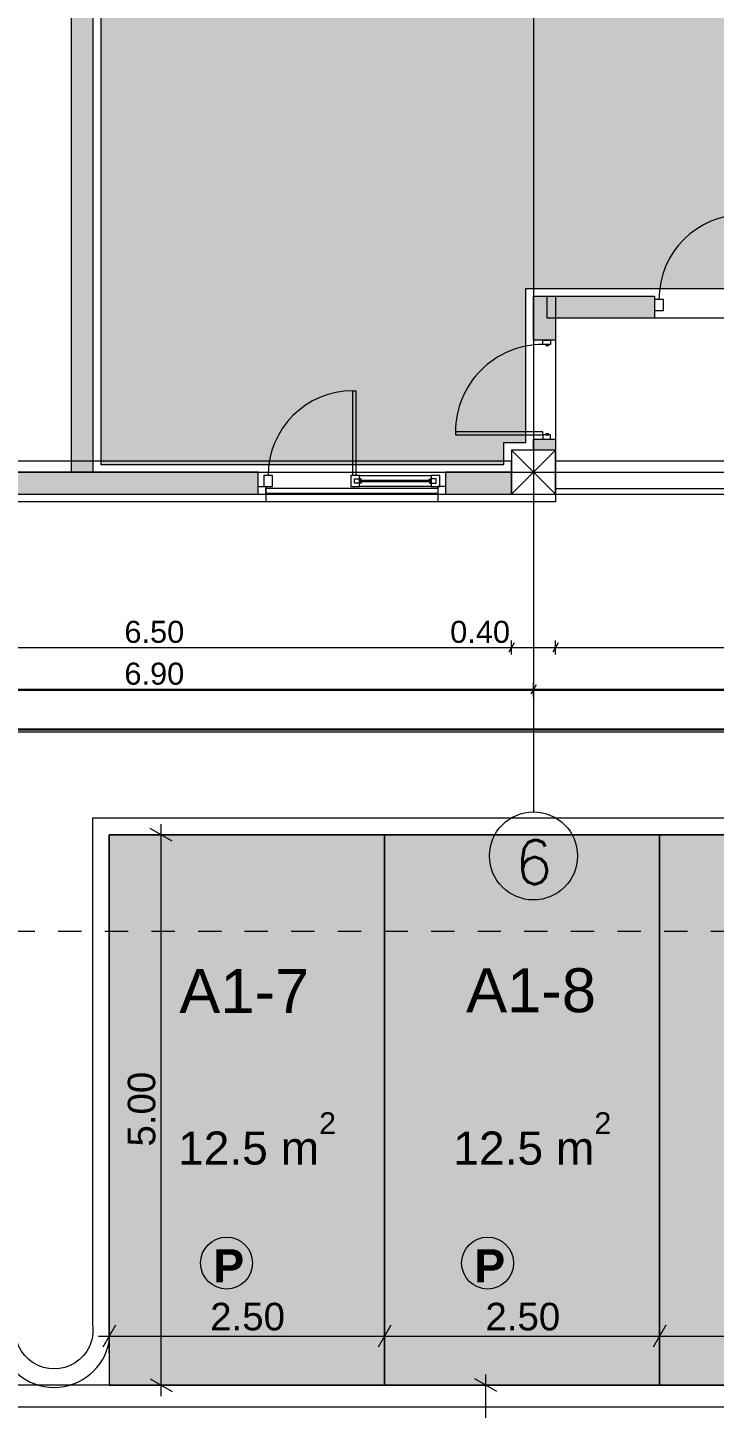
# Model space of a CAD drawing. Header units: millimetres. Extents: x 476244520 to 476657119, y 4620824743 to 4621446928.
# Drawn here: x 476420253 to 476426491, y 4620865017 to 4620877560 of the extents above; entities that cross this region are included whole.
import ezdxf

# ---------------------------------------------------------------- set-up
doc = ezdxf.new("R2010")
doc.units = ezdxf.units.MM
doc.header["$MEASUREMENT"] = 0
doc.linetypes.add('Dashed', pattern=[423.333333, 211.666667, -211.666667])
for name, color, linetype, lineweight in [('0_Pen_No__42_Pen_No__250_Pen_No__5', 5, 'Continuous', 0), ('2D Drafting - General_Pen_No__1_Pen_No__7', 7, 'Continuous', 0), ('2D Drafting - General_Pen_No__250_Pen_No__7_Pen_No__250', 7, 'Continuous', 0), ('2D Drafting - General_Pen_No__250_Pen_No__7_Pen_No__7', 7, 'Continuous', 0), ('2D Drafting - General_Pen_No__7_Pen_No__250', 7, 'Continuous', 0), ('2D Drafting - General_Pen_No__7_Pen_No__7_Pen_No__7', 7, 'Continuous', 0), ('Annotation - Text_Pen_No__7_Pen_No__5', 5, 'Continuous', 0), ('Doors_Pen_No__7_Pen_No__7_Pen_No__7', 7, 'Continuous', 0), ('G-Anno-Nplt_Pen_No__151', 151, 'Continuous', 0), ('G-Anno-Nplt_Pen_No__4', 7, 'Continuous', 0), ('kar-panjara_Pen_No__7_Pen_No__7_Pen_No__7', 7, 'Continuous', 0), ('New_0_Pen_No__5', 5, 'Continuous', 0), ('New_Annotation - Text_Pen_No__142', 142, 'Continuous', 0), ('New_Doors_Pen_No__7_Pen_No__7_Pen_No__250', 7, 'Continuous', 0), ('New_gza_Pen_No__250', 7, 'Continuous', 0), ('New_Interior - Furniture _Pen_No__250', 7, 'Continuous', 0), ('New_piket_Pen_No__1', 1, 'Continuous', 0), ('New_reg_nak_Pen_No__250', 7, 'Continuous', 0), ('New_reg_nak_Pen_No__7', 7, 'Continuous', 0), ('New_topo_NL (1)$0$SAVELE_CONT-MJR_Pen_No__250', 7, 'Continuous', 0), ('New_zoma_Pen_No__142', 142, 'Continuous', 0), ('New_zoma_Pen_No__38', 150, 'Continuous', 60), ('New_საბავშვო მოედნები_Pen_No__7', 7, 'Continuous', 0), ('zoma_Pen_No__142', 142, 'Continuous', 0), ('zoma_Pen_No__5_Pen_No__5', 5, 'Continuous', 0), ('საბავშვო მოედნები_Pen_No__250', 7, 'Continuous', 0)]:
    doc.layers.add(name, color=color, linetype=linetype, lineweight=lineweight)
doc.layers.add('New_._Pen_No__252', color=7, linetype='Continuous', lineweight=0, true_color=0x666666)
doc.layers.add('New_საბავშვო მოედნები_Pen_No__18', color=7, linetype='Continuous', lineweight=0, true_color=0x707070)
doc.layers.add('New_zoma', color=7, linetype='Continuous')
doc.layers.add('zoma', color=7, linetype='Continuous')
doc.styles.add('GENERATED_STYLE_1', font='arial.ttf')
doc.styles.add('GENERATED_STYLE_2', font='arial.ttf')
doc.styles.add('GENERATED_STYLE_5', font='arialbd.ttf')
doc.dimstyles.new('GENERATED_STYLE__1', dxfattribs={"dimtxt": 200, "dimasz": 64.421331, "dimexe": 0.18, "dimexo": 3, "dimgap": 0.09, "dimtad": 1, "dimtih": 1, "dimtoh": 1, "dimlfac": 0.001, "dimzin": 0, "dimdsep": 46, "dimtxsty": 'GENERATED_STYLE_2', "dimblk": 'ARROWHEAD_2', "dimblk1": 'ARROWHEAD_2', "dimblk2": 'ARROWHEAD_2', "dimcen": 0.09, "dimclrd": 142, "dimclre": 142, "dimclrt": 142, "dimadec": 0, "dimazin": 0, "dimtfac": 1, "dimtdec": 4, "dimtmove": 0, "dimatfit": 3, "dimfxl": 1, "dimtolj": 1, "dimtzin": 0, "dimarcsym": 0})
doc.dimstyles.new('GENERATED_STYLE__16', dxfattribs={"dimtxt": 250, "dimasz": 152, "dimexe": 0.18, "dimexo": 3, "dimgap": 0.09, "dimtad": 1, "dimlfac": 0.001, "dimzin": 0, "dimdsep": 46, "dimtxsty": 'GENERATED_STYLE_2', "dimblk": 'ARROWHEAD_2', "dimblk1": 'ARROWHEAD_2', "dimblk2": 'ARROWHEAD_2', "dimcen": 0.09, "dimclrd": 142, "dimclre": 142, "dimclrt": 150, "dimadec": 0, "dimazin": 0, "dimtfac": 1, "dimtdec": 4, "dimtmove": 0, "dimatfit": 3, "dimfxl": 1, "dimtolj": 1, "dimtzin": 0, "dimarcsym": 0})
doc.dimstyles.new('GENERATED_STYLE__17', dxfattribs={"dimtxt": 250, "dimasz": 152, "dimexe": 0.18, "dimexo": 3, "dimgap": 0.09, "dimtad": 1, "dimtih": 1, "dimtoh": 1, "dimlfac": 0.001, "dimzin": 0, "dimdsep": 46, "dimtxsty": 'GENERATED_STYLE_2', "dimblk": 'ARROWHEAD_2', "dimblk1": 'ARROWHEAD_2', "dimblk2": 'ARROWHEAD_2', "dimcen": 0.09, "dimclrd": 142, "dimclre": 142, "dimclrt": 150, "dimadec": 0, "dimazin": 0, "dimtfac": 1, "dimtdec": 4, "dimtmove": 0, "dimatfit": 3, "dimfxl": 1, "dimtolj": 1, "dimtzin": 0, "dimarcsym": 0})

# ---------------------------------------------------------------- blocks, each defined once
blk = doc.blocks.new('*D737', base_point=(476844527, 4621385791))
at = {"layer": 'New_zoma_Pen_No__142', "color": 142, "linetype": 'Continuous', "lineweight": 0, "transparency": 16777216}
for p, q in [((476424566, 4620865228), (476424266, 4620865228)), ((476424516, 4620865170), (476424316, 4620865285)), ((476424416, 4620865228), (476424416, 4620865325)), ((476424416, 4620859728), (476424416, 4620865228)), ((476424566, 4620859728), (476424266, 4620859728)), ((476424316, 4620859785), (476424516, 4620859670)), ((476424416, 4620859630), (476424416, 4620859728))]:
    blk.add_line(p, q, dxfattribs=at)
at = {"layer": 'New_zoma_Pen_No__38', "color": 150, "lineweight": 60, "transparency": 16777216, "insert": (476424366, 4620862145), "char_height": 250, "attachment_point": 7, "rotation": 90, "style": 'GENERATED_STYLE_2'}
blk.add_mtext('\\A1;{\\pql;\\fArial CYR|b0|i0|c204|p34;5.50}', dxfattribs=at)
blk = doc.blocks.new('ARROWHEAD_2')
at = {"color": 0, "linetype": 'Continuous', "lineweight": 0}
for p, q in [((0, 0), (-1, 0)), ((-0.378, -0.655), (0.378, 0.655))]:
    blk.add_line(p, q, dxfattribs=at)
blk = doc.blocks.new('*D742', base_point=(476844527, 4621385791))
at = {"layer": 'New_zoma_Pen_No__142', "color": 142, "linetype": 'Continuous', "lineweight": 0, "transparency": 16777216}
for p, q in [((476421051, 4620865772), (476420936, 4620865572)), ((476420994, 4620865522), (476420994, 4620865822)), ((476423551, 4620865772), (476423436, 4620865572)), ((476423494, 4620865522), (476423494, 4620865822)), ((476420896, 4620865672), (476420994, 4620865672)), ((476420994, 4620865672), (476423494, 4620865672))]:
    blk.add_line(p, q, dxfattribs=at)
at = {"layer": 'New_zoma_Pen_No__38', "color": 150, "lineweight": 60, "transparency": 16777216, "insert": (476421911, 4620865722), "char_height": 250, "attachment_point": 7, "style": 'GENERATED_STYLE_2'}
blk.add_mtext('\\A1;{\\pql;\\fArial CYR|b0|i0|c204|p34;2.50}', dxfattribs=at)
blk = doc.blocks.new('*D743', base_point=(476844527, 4621385791))
at = {"layer": 'New_zoma_Pen_No__142', "color": 142, "linetype": 'Continuous', "lineweight": 0, "transparency": 16777216}
for p, q in [((476423551, 4620865772), (476423436, 4620865572)), ((476423494, 4620865522), (476423494, 4620865822)), ((476426051, 4620865772), (476425936, 4620865572)), ((476425994, 4620865522), (476425994, 4620865822)), ((476423494, 4620865672), (476425994, 4620865672))]:
    blk.add_line(p, q, dxfattribs=at)
at = {"layer": 'New_zoma_Pen_No__38', "color": 150, "lineweight": 60, "transparency": 16777216, "insert": (476424411, 4620865722), "char_height": 250, "attachment_point": 7, "style": 'GENERATED_STYLE_2'}
blk.add_mtext('\\A1;{\\pql;\\fArial CYR|b0|i0|c204|p34;2.50}', dxfattribs=at)
blk = doc.blocks.new('*D744', base_point=(476844527, 4621385791))
at = {"layer": 'New_zoma_Pen_No__142', "color": 142, "linetype": 'Continuous', "lineweight": 0, "transparency": 16777216}
for p, q in [((476426051, 4620865772), (476425936, 4620865572)), ((476425994, 4620865522), (476425994, 4620865822)), ((476428436, 4620865572), (476428551, 4620865772)), ((476428494, 4620865522), (476428494, 4620865822)), ((476425994, 4620865672), (476428494, 4620865672)), ((476428494, 4620865672), (476428591, 4620865672))]:
    blk.add_line(p, q, dxfattribs=at)
at = {"layer": 'New_zoma_Pen_No__38', "color": 150, "lineweight": 60, "transparency": 16777216, "insert": (476426911, 4620865722), "char_height": 250, "attachment_point": 7, "style": 'GENERATED_STYLE_2'}
blk.add_mtext('\\A1;{\\pql;\\fArial CYR|b0|i0|c204|p34;2.50}', dxfattribs=at)
blk = doc.blocks.new('*D756', base_point=(476844527, 4621385791))
at = {"layer": 'New_zoma_Pen_No__142', "color": 142, "linetype": 'Continuous', "lineweight": 0, "transparency": 16777216}
for p, q in [((476421616, 4620870227), (476421316, 4620870227)), ((476421566, 4620870169), (476421366, 4620870285)), ((476421466, 4620870227), (476421466, 4620870325)), ((476421466, 4620865227), (476421466, 4620870227)), ((476421616, 4620865227), (476421316, 4620865227)), ((476421366, 4620865285), (476421566, 4620865169)), ((476421466, 4620865129), (476421466, 4620865227))]:
    blk.add_line(p, q, dxfattribs=at)
at = {"layer": 'New_zoma_Pen_No__38', "color": 150, "lineweight": 60, "transparency": 16777216, "insert": (476421416, 4620867395), "char_height": 250, "attachment_point": 7, "rotation": 90, "style": 'GENERATED_STYLE_2'}
blk.add_mtext('\\A1;{\\pql;\\fArial CYR|b0|i0|c204|p34;5.00}', dxfattribs=at)
blk = doc.blocks.new('*D757', base_point=(476844527, 4621385791))
at = {"layer": 'New_zoma_Pen_No__142', "color": 142, "linetype": 'Continuous', "lineweight": 0, "transparency": 16777216}
for p, q in [((476435053, 4620870227), (476434753, 4620870227)), ((476435003, 4620870169), (476434803, 4620870285)), ((476434903, 4620870227), (476434903, 4620870325)), ((476434903, 4620865227), (476434903, 4620870227)), ((476435053, 4620865227), (476434753, 4620865227)), ((476434803, 4620865285), (476435003, 4620865169)), ((476434903, 4620865129), (476434903, 4620865227))]:
    blk.add_line(p, q, dxfattribs=at)
at = {"layer": 'New_zoma_Pen_No__38', "color": 150, "lineweight": 60, "transparency": 16777216, "insert": (476434853, 4620867395), "char_height": 250, "attachment_point": 7, "rotation": 90, "style": 'GENERATED_STYLE_2'}
blk.add_mtext('\\A1;{\\pql;\\fArial CYR|b0|i0|c204|p34;5.00}', dxfattribs=at)
blk = doc.blocks.new('*D776', base_point=(476844527, 4621385791))
at = {"layer": 'zoma_Pen_No__142', "color": 142, "linetype": 'Continuous', "lineweight": 0, "transparency": 16777216}
for p, q in [((476417948, 4620871484), (476417948, 4620871612)), ((476424848, 4620871484), (476424848, 4620871612)), ((476417972, 4620871590), (476417923, 4620871506)), ((476417948, 4620871548), (476424848, 4620871548)), ((476424872, 4620871590), (476424823, 4620871506))]:
    blk.add_line(p, q, dxfattribs=at)
at = {"layer": 'zoma_Pen_No__142', "color": 142, "lineweight": 0, "transparency": 16777216, "insert": (476421132, 4620871588), "char_height": 200, "attachment_point": 7, "style": 'GENERATED_STYLE_2'}
blk.add_mtext('\\A1;{\\pql;\\fArial CYR|b0|i0|c204|p34;6.90}', dxfattribs=at)
blk = doc.blocks.new('*D777', base_point=(476844527, 4621385791))
at = {"layer": 'zoma_Pen_No__142', "color": 142, "linetype": 'Continuous', "lineweight": 0, "transparency": 16777216}
for p, q in [((476424848, 4620871484), (476424848, 4620871612)), ((476431748, 4620871484), (476431748, 4620871612)), ((476424872, 4620871590), (476424823, 4620871506)), ((476424848, 4620871548), (476431748, 4620871548)), ((476431723, 4620871506), (476431772, 4620871590)), ((476431748, 4620871548), (476431789, 4620871548))]:
    blk.add_line(p, q, dxfattribs=at)
at = {"layer": 'zoma_Pen_No__142', "color": 142, "lineweight": 0, "transparency": 16777216, "insert": (476428032, 4620871588), "char_height": 200, "attachment_point": 7, "style": 'GENERATED_STYLE_2'}
blk.add_mtext('\\A1;{\\pql;\\fArial CYR|b0|i0|c204|p34;6.90}', dxfattribs=at)
blk = doc.blocks.new('*D784', base_point=(476844527, 4621385791))
at = {"layer": 'zoma_Pen_No__142', "color": 142, "linetype": 'Continuous', "lineweight": 0, "transparency": 16777216}
for p, q in [((476390148, 4620871100), (476390148, 4620871227)), ((476431948, 4620871100), (476431948, 4620871227)), ((476390106, 4620871163), (476390148, 4620871163)), ((476390172, 4620871206), (476390123, 4620871121)), ((476390148, 4620871163), (476431948, 4620871163)), ((476431923, 4620871121), (476431972, 4620871206)), ((476431948, 4620871163), (476431989, 4620871163))]:
    blk.add_line(p, q, dxfattribs=at)
at = {"layer": 'zoma_Pen_No__142', "color": 142, "lineweight": 0, "transparency": 16777216, "insert": (476410706, 4620871203), "char_height": 200, "attachment_point": 7, "style": 'GENERATED_STYLE_2'}
blk.add_mtext('\\A1;{\\pql;\\fArial CYR|b0|i0|c204|p34;41.80}', dxfattribs=at)
blk = doc.blocks.new('*D794', base_point=(476844527, 4621385791))
at = {"layer": 'zoma_Pen_No__142', "color": 142, "linetype": 'Continuous', "lineweight": 0, "transparency": 16777216}
for p, q in [((476418148, 4620871864), (476418148, 4620871991)), ((476424648, 4620871864), (476424648, 4620871991)), ((476418172, 4620871970), (476418123, 4620871886)), ((476418148, 4620871928), (476424648, 4620871928)), ((476424672, 4620871970), (476424623, 4620871886))]:
    blk.add_line(p, q, dxfattribs=at)
at = {"layer": 'zoma_Pen_No__142', "color": 142, "lineweight": 0, "transparency": 16777216, "char_height": 200, "attachment_point": 7, "style": 'GENERATED_STYLE_2'}
for s, insert in [('\\A1;{\\pql;\\fArial CYR|b0|i0|c204|p34;6.50}', (476421132, 4620871968)), ('\\A1;{\\pql;\\fArial CYR|b0|i0|c204|p34;0.40}', (476424091, 4620871968))]:
    blk.add_mtext(s, dxfattribs=dict(at, insert=insert))
blk = doc.blocks.new('*D795', base_point=(476844527, 4621385791))
at = {"layer": 'zoma_Pen_No__142', "color": 142, "linetype": 'Continuous', "lineweight": 0, "transparency": 16777216}
for p, q in [((476424648, 4620871864), (476424648, 4620871991)), ((476425048, 4620871864), (476425048, 4620871991)), ((476424672, 4620871970), (476424623, 4620871886)), ((476424648, 4620871928), (476425048, 4620871928)), ((476425072, 4620871970), (476425023, 4620871886))]:
    blk.add_line(p, q, dxfattribs=at)
blk = doc.blocks.new('*D796', base_point=(476844527, 4621385791))
at = {"layer": 'zoma_Pen_No__142', "color": 142, "linetype": 'Continuous', "lineweight": 0, "transparency": 16777216}
for p, q in [((476425048, 4620871864), (476425048, 4620871991)), ((476431548, 4620871864), (476431548, 4620871991)), ((476425072, 4620871970), (476425023, 4620871886)), ((476425048, 4620871928), (476431548, 4620871928)), ((476431572, 4620871970), (476431523, 4620871886))]:
    blk.add_line(p, q, dxfattribs=at)
at = {"layer": 'zoma_Pen_No__142', "color": 142, "lineweight": 0, "transparency": 16777216, "char_height": 200, "attachment_point": 7, "style": 'GENERATED_STYLE_2'}
for s, insert in [('\\A1;{\\pql;\\fArial CYR|b0|i0|c204|p34;6.50}', (476428032, 4620871968)), ('\\A1;{\\pql;\\fArial CYR|b0|i0|c204|p34;0.40}', (476430991, 4620871968))]:
    blk.add_mtext(s, dxfattribs=dict(at, insert=insert))

msp = doc.modelspace()

# ---------------------------------------------------------------- hatches: boundary and pattern name
at = {"layer": '2D Drafting - General_Pen_No__250_Pen_No__7_Pen_No__7', "linetype": 'Continuous', "lineweight": 0}
for points in [[(476420847.729, 4620873520.243), (476420847.729, 4620883823.501), (476420647.729, 4620883823.501), (476420647.729, 4620873520.243)], [(476425047.921, 4620875120.239), (476425047.921, 4620874720.224), (476424847.921, 4620874720.224), (476424847.921, 4620875120.239)], [(476425947.297, 4620874920.239), (476424970.496, 4620874920.239), (476424970.496, 4620875120.239), (476425947.297, 4620875120.239)], [(476424847.729, 4620873820.226), (476425047.729, 4620873820.226), (476425047.729, 4620873720.243), (476424847.729, 4620873720.243)], [(476418147.729, 4620873320.243), (476422347.55, 4620873320.244), (476422347.55, 4620873520.244), (476418147.729, 4620873520.243)], [(476424647.729, 4620873520.244), (476424047.55, 4620873520.244), (476424047.55, 4620873320.244), (476424647.729, 4620873320.244)]]:
    msp.add_hatch(color=7, dxfattribs=at).paths.add_polyline_path(points)
at = {"layer": 'G-Anno-Nplt_Pen_No__151', "linetype": 'Continuous', "lineweight": 0, "true_color": 0x1f2f3f}
h = msp.add_hatch(color=169, dxfattribs=at)
h.paths.add_polyline_path([(476424057.541, 4620883820.244), (476420847.729, 4620883820.244), (476420847.729, 4620880272.083), (476420917.729, 4620880272.083), (476420917.729, 4620873790.243), (476420917.729, 4620873590.302), (476424577.729, 4620873590.302), (476424577.729, 4620873790.243), (476424777.729, 4620873790.243), (476424777.729, 4620875190.239), (476431677.729, 4620875190.239), (476431677.729, 4620878791.892), (476431747.729, 4620878791.892), (476431747.729, 4620880220.244), (476431127.541, 4620880220.244), (476431127.541, 4620880620.244), (476431127.541, 4620880690.244), (476431677.729, 4620880690.244), (476431677.729, 4620882714.552), (476431677.729, 4620883650.243), (476431477.729, 4620883650.243), (476431477.729, 4620883950.243), (476431277.729, 4620883950.243), (476431277.729, 4620884630.431), (476431677.729, 4620884630.431), (476431677.729, 4620890550.244), (476431477.729, 4620890550.244), (476431477.729, 4620890750.243), (476425117.729, 4620890750.243), (476425117.729, 4620883650.244), (476424937.73, 4620883650.244), (476424937.73, 4620883720.243), (476424747.462, 4620883720.243), (476424747.462, 4620883650.244), (476424747.462, 4620883423.501), (476424057.541, 4620883423.501)])
h.paths.add_polyline_path([(476425047.729, 4620880220.244), (476424647.729, 4620880220.244), (476424647.729, 4620880620.244), (476425047.729, 4620880620.244)], flags=0)
at = {"layer": 'New_საბავშვო მოედნები_Pen_No__18', "linetype": 'Continuous', "lineweight": 0, "true_color": 0x1c1c1c}
for points in [[(476423493.661, 4620865227.228), (476423493.661, 4620870227.228), (476420993.661, 4620870227.228), (476420993.661, 4620865227.228)], [(476425993.661, 4620865227.228), (476425993.661, 4620870227.228), (476423493.661, 4620870227.228), (476423493.661, 4620865227.228)], [(476428493.661, 4620865227.228), (476428493.661, 4620870227.228), (476425993.661, 4620870227.228), (476425993.661, 4620865227.228)]]:
    msp.add_hatch(color=250, dxfattribs=at).paths.add_polyline_path(points)

# ---------------------------------------------------------------- linework, layer by layer
at = {"color": 3, "lineweight": 30}
for points in [[(476420729.851, 4620890192.194), (476420729.851, 4620895658.195), (476434743.716, 4620895658.195), (476434743.716, 4620871184.151), (476408734.725, 4620871184.151), (476408734.725, 4620869542.273)], [(476421004.208, 4620890147.401), (476421004.208, 4620895396.176), (476434198.181, 4620895396.176), (476434198.181, 4620871544.143), (476417547.852, 4620871544.143), (476417547.852, 4620869218.736)]]:
    msp.add_lwpolyline(points, dxfattribs=at)
at = {"layer": '0_Pen_No__42_Pen_No__250_Pen_No__5', "color": 5, "linetype": 'Continuous', "lineweight": 0}
msp.add_circle((476424847.729, 4620870035.248), 400, dxfattribs=at)
msp.add_circle((476424847.729, 4620870035.248), 400, dxfattribs=at)
at = {"layer": '2D Drafting - General_Pen_No__1_Pen_No__7', "color": 7, "linetype": 'Continuous', "lineweight": 0}
for p, q in [((476425047.729, 4620873320.243), (476424647.729, 4620873720.243)), ((476424647.729, 4620873320.243), (476425047.729, 4620873720.243))]:
    msp.add_line(p, q, dxfattribs=at)
at = {"layer": '2D Drafting - General_Pen_No__1_Pen_No__7', "color": 7, "linetype": 'Continuous', "lineweight": 0, "flags": 128}
for points in [[(476418147.729, 4620873320.243), (476424647.729, 4620873320.243), (476424647.729, 4620873620.243), (476418147.729, 4620873620.243)], [(476424647.729, 4620873320.243), (476425047.729, 4620873320.243), (476425047.729, 4620873720.243), (476424647.729, 4620873720.243)], [(476425047.729, 4620873320.243), (476431547.729, 4620873320.243), (476431547.729, 4620873620.243), (476425047.729, 4620873620.243)]]:
    msp.add_lwpolyline(points, close=True, dxfattribs=at)
at = {"layer": '2D Drafting - General_Pen_No__250_Pen_No__7_Pen_No__250', "color": 7, "linetype": 'Continuous', "lineweight": 0, "flags": 128}
for points in [[(476420847.729, 4620873520.243), (476420847.729, 4620883823.501), (476420647.729, 4620883823.501), (476420647.729, 4620873520.243)], [(476425047.921, 4620875120.239), (476425047.921, 4620874720.224), (476424847.921, 4620874720.224), (476424847.921, 4620875120.239)], [(476424847.729, 4620873820.226), (476425047.729, 4620873820.226), (476425047.729, 4620873720.243), (476424847.729, 4620873720.243)], [(476418147.729, 4620873320.243), (476422347.55, 4620873320.244), (476422347.55, 4620873520.244), (476418147.729, 4620873520.243)], [(476424647.729, 4620873520.244), (476424047.55, 4620873520.244), (476424047.55, 4620873320.244), (476424647.729, 4620873320.244)]]:
    msp.add_lwpolyline(points, close=True, dxfattribs=at)
at = {"layer": '2D Drafting - General_Pen_No__250_Pen_No__7_Pen_No__7', "color": 7, "linetype": 'Continuous', "lineweight": 0, "flags": 128}
msp.add_lwpolyline([(476425947.297, 4620874920.239), (476424970.496, 4620874920.239), (476424970.496, 4620875120.239), (476425947.297, 4620875120.239)], close=True, dxfattribs=at)
at = {"layer": '2D Drafting - General_Pen_No__7_Pen_No__250', "color": 7, "linetype": 'Continuous', "lineweight": 0, "flags": 128}
for points in [[(476422347.55, 4620873390.525), (476422417.565, 4620873390.524), (476422417.564, 4620873250.449)], [(476424047.55, 4620873390.575), (476423977.535, 4620873390.577), (476423977.542, 4620873250.449)]]:
    msp.add_lwpolyline(points, dxfattribs=at)
at = {"layer": '2D Drafting - General_Pen_No__7_Pen_No__7_Pen_No__7', "color": 7, "linetype": 'Continuous', "lineweight": 0, "flags": 128}
msp.add_lwpolyline([(476423917.565, 4620873390.476), (476423267.565, 4620873390.504), (476423267.569, 4620873490.443), (476423917.569, 4620873490.415)], close=True, dxfattribs=at)
at = {"layer": '2D Drafting - General_Pen_No__7_Pen_No__7_Pen_No__7', "color": 7, "linetype": 'Continuous', "lineweight": 0}
for centre, radius, start, end in [((476426757.615, 4620875090.733), 770.311, 89.9974687, 179.994289), ((476424933.061, 4620873886.402), 794.311, 89.9998034, 180.0014849), ((476423207.88, 4620873490.456), 770.311, 89.9974687, 179.994289)]:
    msp.add_arc(centre, radius, start, end, dxfattribs=at)
at = {"layer": 'Doors_Pen_No__7_Pen_No__7_Pen_No__7', "color": 7, "linetype": 'Continuous', "lineweight": 0, "flags": 128}
for points in [[(476425000.796, 4620874720.226), (476425000.797, 4620874680.715), (476424933.064, 4620874680.713), (476424933.063, 4620874720.224)], [(476424986.398, 4620874671.826), (476424986.397, 4620874680.715), (476424959.731, 4620874680.714), (476424959.731, 4620874671.825)], [(476423234.547, 4620873490.455), (476423207.88, 4620873490.456), (476423207.914, 4620874260.768), (476423234.581, 4620874260.766)], [(476424933.062, 4620873859.735), (476424933.061, 4620873886.402), (476424138.75, 4620873886.382), (476424138.751, 4620873859.715)], [(476425000.796, 4620873820.226), (476425000.795, 4620873859.737), (476424933.062, 4620873859.735), (476424933.063, 4620873820.224)], [(476424986.395, 4620873859.737), (476424986.395, 4620873868.626), (476424959.729, 4620873868.625), (476424959.729, 4620873859.736)]]:
    msp.add_lwpolyline(points, close=True, dxfattribs=at)
at = {"layer": 'G-Anno-Nplt_Pen_No__4', "color": 7, "linetype": 'Continuous', "lineweight": 0, "flags": 128}
msp.add_lwpolyline([(476431477.729, 4620890750.243), (476425117.729, 4620890750.243), (476425117.729, 4620883650.244), (476424937.73, 4620883650.244), (476424937.73, 4620883720.243), (476424747.462, 4620883720.243), (476424747.462, 4620883650.244), (476424747.462, 4620883423.501), (476424057.541, 4620883423.501), (476424057.541, 4620883820.244), (476420847.729, 4620883820.244), (476420847.729, 4620880272.083), (476420917.729, 4620880272.083), (476420917.729, 4620873790.243), (476420917.729, 4620873590.302), (476424577.729, 4620873590.302), (476424577.729, 4620873790.243), (476424777.729, 4620873790.243), (476424777.729, 4620875190.239), (476431677.729, 4620875190.239)], dxfattribs=at)
at = {"layer": 'kar-panjara_Pen_No__7_Pen_No__7_Pen_No__7', "color": 7, "linetype": 'Continuous', "lineweight": 0, "flags": 128}
for points in [[(476425947.3, 4620874990.801), (476426027.3, 4620874990.797), (476426027.304, 4620875090.797), (476425947.304, 4620875090.801)], [(476422397.565, 4620873390.525), (476422477.565, 4620873390.521), (476422477.569, 4620873490.521), (476422397.569, 4620873490.525)], [(476423187.565, 4620873390.447), (476423267.565, 4620873390.443), (476423267.569, 4620873490.443), (476423187.569, 4620873490.447)], [(476423917.565, 4620873390.476), (476423997.565, 4620873390.472), (476423997.569, 4620873490.472), (476423917.569, 4620873490.476)], [(476423222.568, 4620873460.445), (476423267.568, 4620873460.443), (476423267.567, 4620873445.443), (476423267.567, 4620873435.443), (476423282.567, 4620873435.443), (476423282.566, 4620873420.443), (476423222.566, 4620873420.445)], [(476423282.568, 4620873460.443), (476423267.568, 4620873460.443), (476423267.567, 4620873445.443), (476423282.567, 4620873445.443)], [(476423917.567, 4620873445.415), (476423267.567, 4620873445.443), (476423267.567, 4620873435.443), (476423917.567, 4620873435.415)], [(476423962.568, 4620873460.413), (476423917.568, 4620873460.415), (476423917.567, 4620873445.415), (476423917.567, 4620873435.415), (476423902.567, 4620873435.415), (476423902.566, 4620873420.415), (476423962.566, 4620873420.413)], [(476423902.568, 4620873460.415), (476423917.568, 4620873460.415), (476423917.567, 4620873445.415), (476423902.567, 4620873445.415)]]:
    msp.add_lwpolyline(points, close=True, dxfattribs=at)
at = {"layer": 'New_._Pen_No__252', "color": 251, "linetype": 'Continuous', "lineweight": 0, "true_color": 0x666666, "flags": 128}
msp.add_lwpolyline([(476428643.715, 4620870377.228), (476420843.756, 4620870377.228), (476420843.756, 4620865774.575, -1.139779908), (476420143.753, 4620865774.577), (476420143.726, 4620870377.228), (476412143.418, 4620870377.228), (476412143.418, 4620870227.228), (476419993.662, 4620870227.228), (476419993.661, 4620865627.146, 0.84042944), (476420993.661, 4620865627.163), (476420993.661, 4620870227.228), (476428493.651, 4620870227.228)], format="xyb", dxfattribs=at)
at = {"layer": 'New_0_Pen_No__5', "color": 5, "linetype": 'Dashed', "lineweight": 0}
msp.add_lwpolyline([(476389546.937, 4620869357.745), (476389533.654, 4620900771.238), (476485075.573, 4620900810.024), (476485089.236, 4620869330.792)], close=True, dxfattribs=at)
at = {"layer": 'New_Doors_Pen_No__7_Pen_No__7_Pen_No__250', "color": 7, "linetype": 'Continuous', "lineweight": 0, "flags": 128}
msp.add_lwpolyline([(476430847.728, 4620873369.368), (476425047.729, 4620873369.368)], dxfattribs=at)
at = {"layer": 'New_gza_Pen_No__250', "color": 7, "linetype": 'Continuous', "lineweight": 0}
for points in [[(476363263.855, 4620835283.288), (476363265.788, 4620831369.092), (476362432.097, 4620830429.389), (476371271.08, 4620830062.267), (476371318.849, 4620830060.283), (476371408.699, 4620851168.015, -0.315884232), (476379333.945, 4620859727.511), (476475993.629, 4620859727.511), (476475993.629, 4620865227.511), (476387246.398, 4620865227.511, -0.326410828), (476384017.969, 4620868389.2), (476383996.67, 4620904132.305)], [(476475993.632, 4620865027.513), (476387187.648, 4620865027.995, -0.374256788), (476383780.304, 4620868812.277)]]:
    msp.add_lwpolyline(points, format="xyb", dxfattribs=at)
at = {"layer": 'New_Interior - Furniture _Pen_No__250', "color": 7, "linetype": 'Continuous', "lineweight": 0, "flags": 128}
msp.add_lwpolyline([(476425047.729, 4620874920.239), (476425047.729, 4620873320.243), (476431547.729, 4620873320.243), (476431547.729, 4620873720.243), (476431747.537, 4620873720.243), (476431747.537, 4620874920.239)], close=True, dxfattribs=at)
at = {"layer": 'New_reg_nak_Pen_No__250', "color": 7, "linetype": 'Continuous', "lineweight": 0, "flags": 128}
msp.add_lwpolyline([(476423977.536, 4620873376.513), (476423977.536, 4620873326.566), (476422417.565, 4620873326.566), (476422417.565, 4620873376.513)], close=True, dxfattribs=at)
at = {"layer": 'New_reg_nak_Pen_No__7', "color": 7, "linetype": 'Continuous', "lineweight": 0, "flags": 128}
msp.add_lwpolyline([(476425047.729, 4620873320.243), (476425047.729, 4620873250.243), (476417747.729, 4620873250.243), (476417747.729, 4620873320.243)], dxfattribs=at)
at = {"layer": 'New_topo_NL (1)$0$SAVELE_CONT-MJR_Pen_No__250', "color": 7, "linetype": 'Continuous', "lineweight": 0}
for centre in [(476422059.991, 4620866336.601), (476424430.8, 4620866336.601)]:
    msp.add_circle(centre, 235.715, dxfattribs=at)
at = {"layer": 'New_საბავშვო მოედნები_Pen_No__7', "color": 7, "linetype": 'Continuous', "lineweight": 0, "flags": 128}
for points in [[(476423493.661, 4620865227.228), (476423493.661, 4620870227.228), (476420993.661, 4620870227.228), (476420993.661, 4620865227.228)], [(476425993.661, 4620865227.228), (476425993.661, 4620870227.228), (476423493.661, 4620870227.228), (476423493.661, 4620865227.228)], [(476428493.661, 4620865227.228), (476428493.661, 4620870227.228), (476425993.661, 4620870227.228), (476425993.661, 4620865227.228)]]:
    msp.add_lwpolyline(points, close=True, dxfattribs=at)
at = {"layer": 'zoma_Pen_No__5_Pen_No__5', "color": 5, "linetype": 'Continuous', "lineweight": 0}
for p, q in [((476424847.729, 4620895146.055), (476424847.729, 4620870435.248)), ((476386267.178, 4620873520.243), (476436153.559, 4620873520.243)), ((476386267.178, 4620873520.243), (476436153.559, 4620873520.243))]:
    msp.add_line(p, q, dxfattribs=at)

# ---------------------------------------------------------------- texts
at = {"layer": 'Annotation - Text_Pen_No__7_Pen_No__5', "color": 5, "linetype": 'Continuous', "lineweight": 0, "insert": (476424849.887, 4620870177.543), "char_height": 400, "attachment_point": 2}
msp.add_mtext('\\A1;{\\pqc;\\Ftxt.shx;6}', dxfattribs=at)
at = {"layer": 'New_Annotation - Text_Pen_No__142', "color": 142, "linetype": 'Continuous', "lineweight": 0, "char_height": 300, "attachment_point": 2, "style": 'GENERATED_STYLE_5'}
for insert in [(476422080.066, 4620866462.417), (476424450.875, 4620866462.417)]:
    msp.add_mtext('\\A1;{\\pqc;\\fArial|b1|i0|c0|p34;P}', dxfattribs=dict(at, insert=insert))
at = {"layer": 'New_piket_Pen_No__1', "color": 1, "linetype": 'Continuous', "lineweight": 0, "char_height": 400, "attachment_point": 1, "style": 'GENERATED_STYLE_1'}
for s, insert in [('\\A1;{\\pql;\\fArial|b0|i0|c0|p34;A\\fArial|b0|i0|c0|p34;1\\fArial|b0|i0|c0|p34;-7}', (476421630.574, 4620869007.167)), ('\\A1;{\\pql;\\fArial|b0|i0|c0|p34;A\\fArial|b0|i0|c0|p34;1\\fArial|b0|i0|c0|p34;-8}', (476424235.68, 4620869015.259))]:
    msp.add_mtext(s, dxfattribs=dict(at, insert=insert))
at = {"layer": 'საბავშვო მოედნები_Pen_No__250', "color": 7, "lineweight": 0, "char_height": 300, "attachment_point": 7, "style": 'GENERATED_STYLE_2'}
for insert in [(476421619.455, 4620867227.228), (476424119.455, 4620867227.228)]:
    msp.add_mtext('{\\fArial CYR|b0|i0|c204|p34;12.5 m{\\H0.66x;\\S2^  ;}}', dxfattribs=dict(at, insert=insert))

# ---------------------------------------------------------------- dimensions: what is measured, and where the dimension line sits
at = {"layer": 'New_zoma', "color": 142, "linetype": 'Continuous', "lineweight": 0}
for base, p1, p2, picture, middle in [((476421465.753, 4620870227.228), (476410005.468, 4620865227.228), (476410005.468, 4620870227.228), '*D756', (476421290.753, 4620867719.361)), ((476434902.559, 4620870227.228), (476423442.273, 4620865227.228), (476423442.273, 4620870227.228), '*D757', (476434727.559, 4620867719.361)), ((476424415.641, 4620865227.511), (476426428.244, 4620859727.511), (476426308.684, 4620865227.511), '*D737', (476424240.641, 4620862469.644))]:
    dim = msp.add_linear_dim(base=base, p1=p1, p2=p2, angle=90, dimstyle='GENERATED_STYLE__16', dxfattribs=at)
    dim.commit()
    dim.dimension.update_dxf_attribs({"geometry": picture, "text_midpoint": middle, "dimtype": 160, "text_rotation": 90})
for base, p1, p2, picture, middle in [((476423493.662, 4620865671.518), (476420993.662, 4620865227.228), (476423493.662, 4620865227.228), '*D742', (476422235.796, 4620865846.518)), ((476425993.662, 4620865671.518), (476423493.662, 4620865227.228), (476425993.662, 4620865227.228), '*D743', (476424735.795, 4620865846.518)), ((476428493.662, 4620865671.518), (476425993.662, 4620865227.228), (476428493.662, 4620865227.228), '*D744', (476427235.795, 4620865846.518))]:
    dim = msp.add_linear_dim(base=base, p1=p1, p2=p2, dimstyle='GENERATED_STYLE__17', dxfattribs=at)
    dim.commit()
    dim.dimension.update_dxf_attribs({"geometry": picture, "text_midpoint": middle, "dimtype": 160})
at = {"layer": 'zoma', "color": 142, "linetype": 'Continuous', "lineweight": 0}
for base, p1, p2, picture, middle in [((476431947.724, 4620871163.347), (476390147.724, 4620872956.596), (476431947.724, 4620872956.596), '*D784', (476411041.782, 4620871303.347)), ((476424647.724, 4620871927.918), (476418147.724, 4620838821.726), (476424647.724, 4620838821.726), '*D794', (476421391.431, 4620872067.918)), ((476431547.724, 4620871927.918), (476425047.724, 4620838821.726), (476431547.724, 4620838821.726), '*D796', (476428291.431, 4620872067.918)), ((476425047.724, 4620871927.918), (476424647.724, 4620838821.726), (476425047.724, 4620838821.726), '*D795', (476424350.876, 4620872067.918)), ((476424847.724, 4620871547.94), (476417947.724, 4620869909.244), (476424847.724, 4620869909.244), '*D776', (476421391.431, 4620871687.94)), ((476431747.724, 4620871547.94), (476424847.724, 4620869909.244), (476431747.724, 4620869909.244), '*D777', (476428291.431, 4620871687.94))]:
    dim = msp.add_linear_dim(base=base, p1=p1, p2=p2, dimstyle='GENERATED_STYLE__1', dxfattribs=at)
    dim.commit()
    dim.dimension.update_dxf_attribs({"geometry": picture, "text_midpoint": middle, "dimtype": 160})

doc.saveas('drawing.dxf')
